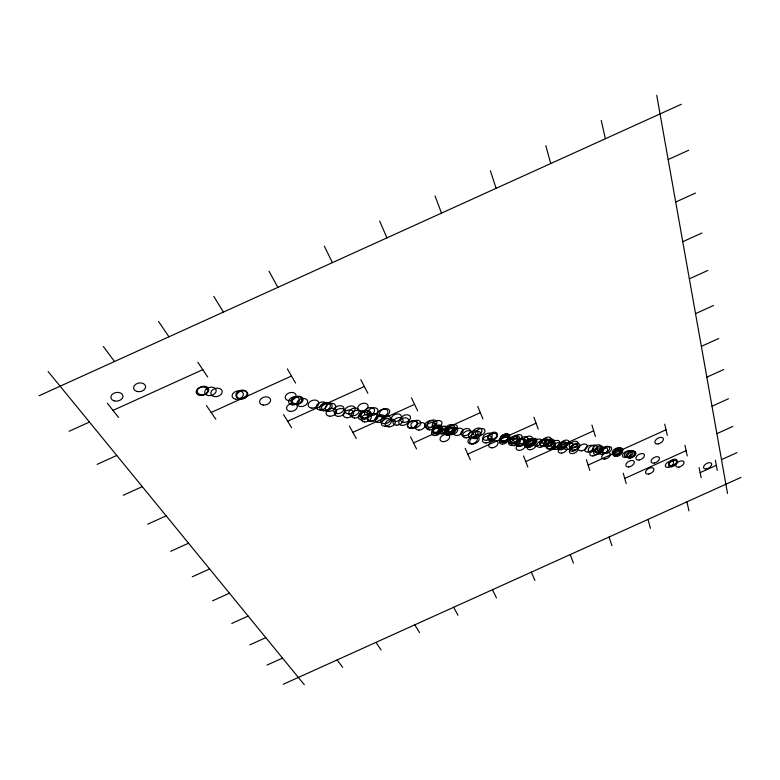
<?xml version="1.0" encoding="UTF-8"?>
<svg xmlns="http://www.w3.org/2000/svg" width="780" height="780" viewBox="0 0 780 780"><rect width="100%" height="100%" fill="white"/><g stroke="black" fill="none" stroke-linecap="round" stroke-linejoin="round"><path stroke-width="1.17" d="M39 395.782L681.291 104.286M113.002 410.397L202.8 369.661M69.069 431.291L89.446 422.048M668.158 159.539L688.652 150.248M211.166 412.454L291.496 376.038M97.081 464.373L116.766 455.452M675.704 202.03L695.497 193.06M123.24 495.271L142.282 486.642M682.763 241.702L701.893 233.025M287.635 421.249L364.338 386.49M147.732 524.179L166.159 515.833M689.354 278.821L707.879 270.436M352.852 432.334L414.57 404.372M170.703 551.304L188.555 543.221M695.545 313.638L713.495 305.516M413.566 442.913L480.344 412.678M192.29 576.8L209.605 568.951M701.366 346.359L718.77 338.481M467.776 454.135L536.075 423.218M212.608 600.805L229.427 593.19M706.836 377.159L723.733 369.515M525.72 461.555L593.678 430.804M231.787 623.444L248.128 616.054M712.004 406.214L728.423 398.785M588.11 465.046L666.023 429.799M249.902 644.836L265.795 637.65M716.879 433.66L732.849 426.436M624.741 478.413L686.088 450.674M267.043 665.077L282.516 658.086M721.5 459.625L737.032 452.605M700.138 472.651L716.332 465.328M283.286 684.265L741 477.399M48.145 371.553L304.288 684.703M107.377 403.231L118.54 417.466M103.331 346.505L114.523 361.51M337.145 659.919L342.693 667.349M206.427 405.551L215.845 419.269M158.535 321.438L168.948 336.804M375.96 642.379L381.108 649.993M197.828 362.193L207.704 377.023M283.569 414.638L291.642 427.772M213.778 296.361L223.402 312.098M414.775 624.838L419.543 632.619M287.323 368.872L295.62 383.097M349.352 426.007L356.314 438.575M269.041 271.274L277.885 287.372M453.619 607.279L457.987 615.245M360.789 379.636L367.838 393.247M410.553 436.858L416.54 448.9M324.344 246.178L332.397 262.626M492.463 589.719L496.45 597.87M411.469 397.868L417.631 410.806M465.192 448.325L470.33 459.869M379.665 221.062L386.938 237.88M531.336 572.159L534.924 580.476M477.75 406.429L482.898 418.86M523.556 455.969L527.855 467.084M435.026 195.936L441.499 213.115M570.209 554.59L573.417 563.082M533.91 417.222L538.219 429.146M490.406 170.791L496.099 188.341M609.102 537.01L611.92 545.688M586.375 459.635L589.836 470.389M591.923 425.032L595.423 436.507M623.259 473.236L626.213 483.541M545.825 145.636L550.719 163.547M648.014 519.422L650.432 528.284M664.736 424.183L667.3 435.357M601.263 120.471L605.368 138.743M686.936 501.833L688.964 510.871M684.947 445.341L687.219 455.959M699.104 467.571L701.152 477.672M715.387 460.21L717.268 470.389M656.731 95.296L727.506 493.447M263.231 405.054A5.655 3.978 -16.7 0 0 270.543 399.438A5.655 3.978 -16.7 0 0 261.514 398.385A5.655 3.978 -16.7 0 0 263.231 405.054M137.153 391.511A6.074 4.348 -10.2 0 0 145.587 386.315A6.074 4.348 -10.2 0 0 136.032 384.072A6.074 4.348 -10.2 0 0 137.153 391.511M338.198 416.403A5.431 3.724 -20.1 0 0 344.965 410.719A5.431 3.724 -20.1 0 0 336.316 410.221A5.431 3.724 -20.1 0 0 338.198 416.403M389.015 426.884A5.265 3.53 -22.2 0 0 395.284 421.122A5.265 3.53 -22.2 0 0 386.851 421.151A5.265 3.53 -22.2 0 0 389.015 426.884M384.94 426.202A5.284 3.549 -22 0 0 391.219 420.43A5.284 3.549 -22 0 0 382.746 420.459A5.284 3.549 -22 0 0 384.94 426.202M364.572 421.97A5.343 3.627 -21.2 0 0 371.299 416.374A5.343 3.627 -21.2 0 0 362.866 415.915A5.343 3.627 -21.2 0 0 364.572 421.97M346.827 417.758A5.401 3.695 -20.5 0 0 353.584 412.103A5.401 3.695 -20.5 0 0 345.004 411.616A5.401 3.695 -20.5 0 0 346.827 417.758M288.707 400.627A5.606 3.949 -17.9 0 0 296.029 395.041A5.606 3.949 -17.9 0 0 287.147 393.968A5.606 3.949 -17.9 0 0 288.707 400.627M485.969 442.942A5.002 3.188 -25.5 0 0 491.761 437.307A5.002 3.188 -25.5 0 0 483.863 437.824A5.002 3.188 -25.5 0 0 485.969 442.942M396.64 425.188A5.265 3.52 -22.5 0 0 402.919 419.435A5.265 3.52 -22.5 0 0 394.524 419.465A5.265 3.52 -22.5 0 0 396.64 425.188M457.08 435.503A5.089 3.305 -24.6 0 0 462.891 429.741A5.089 3.305 -24.6 0 0 454.779 430.258A5.089 3.305 -24.6 0 0 457.08 435.503M381.43 416.812A5.333 3.617 -22 0 0 387.748 410.962A5.333 3.617 -22 0 0 379.197 410.962A5.333 3.617 -22 0 0 381.43 416.812M543.826 446.433A4.885 3.022 -27.2 0 0 549.217 440.778A4.885 3.022 -27.2 0 0 541.525 441.733A4.885 3.022 -27.2 0 0 543.826 446.433M512.119 443.41A4.953 3.12 -26.3 0 0 517.92 437.834A4.953 3.12 -26.3 0 0 510.169 438.35A4.953 3.12 -26.3 0 0 512.119 443.41M466.284 437.843A5.07 3.266 -24.9 0 0 472.095 432.12A5.07 3.266 -24.9 0 0 464.041 432.637A5.07 3.266 -24.9 0 0 466.284 437.843M561.103 449.797A4.836 2.964 -27.6 0 0 566.485 444.21A4.836 2.964 -27.6 0 0 558.909 445.165A4.836 2.964 -27.6 0 0 561.103 449.797M472.095 438.019A5.05 3.256 -25.1 0 0 477.906 432.315A5.05 3.256 -25.1 0 0 469.892 432.832A5.05 3.256 -25.1 0 0 472.095 438.019M639.239 460.005A4.66 2.71 -29.3 0 0 644.251 454.555A4.66 2.71 -29.3 0 0 637.016 455.881A4.66 2.71 -29.3 0 0 639.239 460.005M588.11 452.02A4.787 2.876 -28.3 0 0 593.512 446.511A4.787 2.876 -28.3 0 0 586.092 447.447A4.787 2.876 -28.3 0 0 588.11 452.02M549.783 448.549A4.865 2.993 -27.3 0 0 555.165 442.923A4.865 2.993 -27.3 0 0 547.521 443.878A4.865 2.993 -27.3 0 0 549.783 448.549M706.553 468.858A4.514 2.496 -30.5 0 0 711.575 463.632A4.514 2.496 -30.5 0 0 704.72 464.929A4.514 2.496 -30.5 0 0 706.553 468.858M616.775 456.388A4.719 2.779 -28.9 0 0 622.157 450.976A4.719 2.779 -28.9 0 0 614.923 451.912A4.719 2.779 -28.9 0 0 616.775 456.388M290.043 411.362A5.558 3.871 -18 0 0 297.297 405.834A5.558 3.871 -18 0 0 288.502 404.82A5.558 3.871 -18 0 0 290.043 411.362M471.442 443.927A5.031 3.227 -25 0 0 477.223 438.272A5.031 3.227 -25 0 0 469.248 438.799A5.031 3.227 -25 0 0 471.442 443.927M473.197 443.927A5.021 3.217 -25 0 0 478.978 438.262A5.021 3.217 -25 0 0 471.013 438.789A5.021 3.217 -25 0 0 473.197 443.927M561.639 453.122A4.826 2.945 -27.6 0 0 567.001 447.554A4.826 2.945 -27.6 0 0 559.455 448.51A4.826 2.945 -27.6 0 0 561.639 453.122M530.205 449.738A4.894 3.042 -26.8 0 0 535.977 444.249A4.894 3.042 -26.8 0 0 528.372 444.785A4.894 3.042 -26.8 0 0 530.205 449.738M434.918 435.572A5.138 3.364 -23.8 0 0 441.148 429.975A5.138 3.364 -23.8 0 0 433.056 430.034A5.138 3.364 -23.8 0 0 434.918 435.572M443.372 441.665A5.089 3.305 -24.1 0 0 449.572 436.127A5.089 3.305 -24.1 0 0 441.577 436.205A5.089 3.305 -24.1 0 0 443.372 441.665M519.451 450.401A4.914 3.062 -26.4 0 0 525.213 444.902A4.914 3.062 -26.4 0 0 517.55 445.429A4.914 3.062 -26.4 0 0 519.451 450.401M492.16 447.837A4.972 3.149 -25.6 0 0 497.933 442.25A4.972 3.149 -25.6 0 0 490.094 442.786A4.972 3.149 -25.6 0 0 492.16 447.837M648.804 473.996A4.583 2.613 -29.2 0 0 653.747 468.673A4.583 2.613 -29.2 0 0 646.659 470.008A4.583 2.613 -29.2 0 0 648.804 473.996M628.846 466.937A4.651 2.701 -29 0 0 634.189 461.643A4.651 2.701 -29 0 0 627.091 462.589A4.651 2.701 -29 0 0 628.846 466.937M199.768 395.45A5.869 4.183 -13.5 0 0 207.646 390A5.869 4.183 -13.5 0 0 198.325 388.343A5.869 4.183 -13.5 0 0 199.768 395.45M214.344 396.552A5.821 4.144 -14.2 0 0 222.193 391.131A5.821 4.144 -14.2 0 0 212.999 389.493A5.821 4.144 -14.2 0 0 214.344 396.552M208.289 395.567A5.85 4.163 -13.9 0 0 216.157 390.127A5.85 4.163 -13.9 0 0 206.905 388.479A5.85 4.163 -13.9 0 0 208.289 395.567M311.902 408.115A5.528 3.841 -19 0 0 318.718 402.314A5.528 3.841 -19 0 0 309.835 401.788A5.528 3.841 -19 0 0 311.902 408.115M294.44 404.518A5.577 3.91 -18.2 0 0 301.733 398.97A5.577 3.91 -18.2 0 0 292.919 397.917A5.577 3.91 -18.2 0 0 294.44 404.518M337.174 413.634A5.441 3.744 -20.1 0 0 343.96 407.921A5.441 3.744 -20.1 0 0 335.283 407.423A5.441 3.744 -20.1 0 0 337.174 413.634M325.25 410.699A5.479 3.793 -19.6 0 0 332.056 404.947A5.479 3.793 -19.6 0 0 323.281 404.43A5.479 3.793 -19.6 0 0 325.25 410.699M384.491 423.686A5.294 3.569 -22 0 0 390.78 417.895A5.294 3.569 -22 0 0 382.298 417.924A5.294 3.569 -22 0 0 384.491 423.686M418.938 430.092A5.197 3.442 -23.3 0 0 425.188 424.427A5.197 3.442 -23.3 0 0 416.969 424.466A5.197 3.442 -23.3 0 0 418.938 430.092M410.904 428.317A5.216 3.471 -23 0 0 417.173 422.614A5.216 3.471 -23 0 0 408.886 422.653A5.216 3.471 -23 0 0 410.904 428.317M404.108 422.409A5.255 3.52 -22.9 0 0 410.407 416.647A5.255 3.52 -22.9 0 0 402.031 416.666A5.255 3.52 -22.9 0 0 404.108 422.409M464.441 435.825A5.08 3.286 -24.9 0 0 470.262 430.082A5.08 3.286 -24.9 0 0 462.189 430.599A5.08 3.286 -24.9 0 0 464.441 435.825M503.432 441.07A4.982 3.159 -26.1 0 0 509.242 435.454A4.982 3.159 -26.1 0 0 501.423 435.981A4.982 3.159 -26.1 0 0 503.432 441.07M491.478 439.364A5.011 3.198 -25.7 0 0 497.289 433.709A5.011 3.198 -25.7 0 0 489.392 434.226A5.011 3.198 -25.7 0 0 491.478 439.364M449.748 434.558A5.109 3.334 -24.4 0 0 455.559 428.776A5.109 3.334 -24.4 0 0 447.398 429.293A5.109 3.334 -24.4 0 0 449.748 434.558M503.773 442.338A4.972 3.149 -26.1 0 0 509.564 436.732A4.972 3.149 -26.1 0 0 501.764 437.248A4.972 3.149 -26.1 0 0 503.773 442.338M491.322 440.534A5.011 3.188 -25.7 0 0 497.123 434.889A5.011 3.188 -25.7 0 0 489.235 435.415A5.011 3.188 -25.7 0 0 491.322 440.534M429.556 429.916A5.167 3.413 -23.7 0 0 435.815 424.261A5.167 3.413 -23.7 0 0 427.654 424.3A5.167 3.413 -23.7 0 0 429.556 429.916M615.449 454.486A4.729 2.798 -28.9 0 0 620.841 449.056A4.729 2.798 -28.9 0 0 613.587 449.992A4.729 2.798 -28.9 0 0 615.449 454.486M604.198 452.975A4.758 2.827 -28.7 0 0 609.599 447.515A4.758 2.827 -28.7 0 0 602.267 448.451A4.758 2.827 -28.7 0 0 604.198 452.975M581.675 450.811A4.797 2.905 -28.2 0 0 587.077 445.282A4.797 2.905 -28.2 0 0 579.618 446.219A4.797 2.905 -28.2 0 0 581.675 450.811M602.092 454.291A4.748 2.827 -28.6 0 0 607.483 448.841A4.748 2.827 -28.6 0 0 600.151 449.777A4.748 2.827 -28.6 0 0 602.092 454.291M572.696 451.279A4.817 2.925 -27.9 0 0 578.087 445.731A4.817 2.925 -27.9 0 0 570.58 446.677A4.817 2.925 -27.9 0 0 572.696 451.279M556.179 449.456A4.856 2.974 -27.5 0 0 561.561 443.859A4.856 2.974 -27.5 0 0 553.956 444.805A4.856 2.974 -27.5 0 0 556.179 449.456M606.187 453.307A4.748 2.827 -28.7 0 0 611.588 447.847A4.748 2.827 -28.7 0 0 604.276 448.783A4.748 2.827 -28.7 0 0 606.187 453.307M672.019 465.494A4.583 2.594 -29.9 0 0 677.03 460.161A4.583 2.594 -29.9 0 0 669.991 461.477A4.583 2.594 -29.9 0 0 672.019 465.494M671.853 466.742A4.583 2.594 -29.9 0 0 676.855 461.419A4.583 2.594 -29.9 0 0 669.835 462.735A4.583 2.594 -29.9 0 0 671.853 466.742M625.892 457.45A4.7 2.749 -29.1 0 0 630.903 451.942A4.7 2.749 -29.1 0 0 623.581 453.277A4.7 2.749 -29.1 0 0 625.892 457.45M235.55 399.185A5.753 4.075 -15.3 0 0 243.36 393.812A5.753 4.075 -15.3 0 0 234.332 392.203A5.753 4.075 -15.3 0 0 235.55 399.185M292.11 404.859A5.587 3.91 -18.1 0 0 299.403 399.302A5.587 3.91 -18.1 0 0 290.579 398.258A5.587 3.91 -18.1 0 0 292.11 404.859M323.495 410.758A5.489 3.793 -19.5 0 0 330.301 405.005A5.489 3.793 -19.5 0 0 321.516 404.488A5.489 3.793 -19.5 0 0 323.495 410.758M295.756 404.42A5.577 3.9 -18.3 0 0 303.049 398.863A5.577 3.9 -18.3 0 0 294.245 397.819A5.577 3.9 -18.3 0 0 295.756 404.42M352.19 415.915A5.392 3.695 -20.8 0 0 358.956 410.26A5.392 3.695 -20.8 0 0 350.395 409.763A5.392 3.695 -20.8 0 0 352.19 415.915M448.13 435.24A5.109 3.334 -24.3 0 0 453.94 429.458A5.109 3.334 -24.3 0 0 445.77 429.965A5.109 3.334 -24.3 0 0 448.13 435.24M383.273 416.413A5.324 3.607 -22.1 0 0 389.6 410.563A5.324 3.607 -22.1 0 0 381.059 410.563A5.324 3.607 -22.1 0 0 383.273 416.413M435.61 427.996A5.167 3.403 -24 0 0 441.88 422.341A5.167 3.403 -24 0 0 433.748 422.38A5.167 3.403 -24 0 0 435.61 427.996M361.228 411.099A5.401 3.695 -21.2 0 0 368.014 405.424A5.401 3.695 -21.2 0 0 359.482 404.918A5.401 3.695 -21.2 0 0 361.228 411.099M526.51 443.147A4.933 3.081 -26.8 0 0 532.311 437.609A4.933 3.081 -26.8 0 0 524.648 438.126A4.933 3.081 -26.8 0 0 526.51 443.147M451.396 431.896A5.119 3.344 -24.5 0 0 457.226 426.094A5.119 3.344 -24.5 0 0 449.046 426.601A5.119 3.344 -24.5 0 0 451.396 431.896M503.89 441.031A4.982 3.159 -26.1 0 0 509.691 435.425A4.982 3.159 -26.1 0 0 501.881 435.942A4.982 3.159 -26.1 0 0 503.89 441.031M448.607 431.983A5.128 3.354 -24.4 0 0 454.438 426.173A5.128 3.354 -24.4 0 0 446.248 426.68A5.128 3.354 -24.4 0 0 448.607 431.983M546.975 446.823A4.875 3.013 -27.3 0 0 552.367 441.178A4.875 3.013 -27.3 0 0 544.684 442.133A4.875 3.013 -27.3 0 0 546.975 446.823M616.102 456.173A4.719 2.788 -28.9 0 0 621.494 450.762A4.719 2.788 -28.9 0 0 614.25 451.698A4.719 2.788 -28.9 0 0 616.102 456.173M595.618 451.503A4.777 2.866 -28.5 0 0 601.019 446.014A4.777 2.866 -28.5 0 0 593.639 446.95A4.777 2.866 -28.5 0 0 595.618 451.503M536.357 445.965A4.904 3.042 -27 0 0 541.749 440.29A4.904 3.042 -27 0 0 534.008 441.246A4.904 3.042 -27 0 0 536.357 445.965M597.831 452.741A4.768 2.847 -28.5 0 0 603.223 447.262A4.768 2.847 -28.5 0 0 595.861 448.198A4.768 2.847 -28.5 0 0 597.831 452.741M591.572 451.786A4.777 2.866 -28.4 0 0 596.973 446.287A4.777 2.866 -28.4 0 0 589.573 447.223A4.777 2.866 -28.4 0 0 591.572 451.786M567.401 449.524A4.836 2.945 -27.8 0 0 572.793 443.956A4.836 2.945 -27.8 0 0 565.246 444.902A4.836 2.945 -27.8 0 0 567.401 449.524M530.088 445.945A4.914 3.062 -26.8 0 0 535.48 440.261A4.914 3.062 -26.8 0 0 527.699 441.217A4.914 3.062 -26.8 0 0 530.088 445.945M654.303 463.066A4.622 2.652 -29.6 0 0 659.305 457.675A4.622 2.652 -29.6 0 0 652.168 459.001A4.622 2.652 -29.6 0 0 654.303 463.066M114.124 400.861A6.103 4.329 -9.3 0 0 122.967 396.074A6.103 4.329 -9.3 0 0 113.617 393.364A6.103 4.329 -9.3 0 0 114.124 400.861M329.784 416.218A5.45 3.744 -19.8 0 0 336.56 410.504A5.45 3.744 -19.8 0 0 327.844 410.017A5.45 3.744 -19.8 0 0 329.784 416.218M239.606 398.463A5.743 4.075 -15.5 0 0 246.977 392.769A5.743 4.075 -15.5 0 0 237.724 391.667A5.743 4.075 -15.5 0 0 239.606 398.463M348.387 413.839A5.411 3.715 -20.6 0 0 355.173 408.154A5.411 3.715 -20.6 0 0 346.573 407.657A5.411 3.715 -20.6 0 0 348.387 413.839M414.414 427.859A5.216 3.461 -23.2 0 0 420.683 422.165A5.216 3.461 -23.2 0 0 412.415 422.194A5.216 3.461 -23.2 0 0 414.414 427.859M436.078 432.412A5.148 3.383 -23.9 0 0 442.319 426.796A5.148 3.383 -23.9 0 0 434.216 426.845A5.148 3.383 -23.9 0 0 436.078 432.412M446.394 434.343A5.119 3.344 -24.3 0 0 452.215 428.552A5.119 3.344 -24.3 0 0 444.025 429.068A5.119 3.344 -24.3 0 0 446.394 434.343M402.334 425.422A5.245 3.51 -22.7 0 0 408.623 419.679A5.245 3.51 -22.7 0 0 400.257 419.708A5.245 3.51 -22.7 0 0 402.334 425.422M441.344 433.67A5.128 3.354 -24.1 0 0 447.584 428.074A5.128 3.354 -24.1 0 0 439.53 428.123A5.128 3.354 -24.1 0 0 441.344 433.67M448.052 434.879A5.119 3.334 -24.3 0 0 453.872 429.098A5.119 3.334 -24.3 0 0 445.692 429.614A5.119 3.334 -24.3 0 0 448.052 434.879M441.948 433.787A5.128 3.354 -24.1 0 0 448.188 428.191A5.128 3.354 -24.1 0 0 440.135 428.24A5.128 3.354 -24.1 0 0 441.948 433.787M520.299 446.121A4.933 3.081 -26.5 0 0 526.091 440.583A4.933 3.081 -26.5 0 0 518.408 441.11A4.933 3.081 -26.5 0 0 520.299 446.121M528.011 447.262A4.914 3.062 -26.7 0 0 533.793 441.743A4.914 3.062 -26.7 0 0 526.168 442.27A4.914 3.062 -26.7 0 0 528.011 447.262M502.661 444.132A4.972 3.139 -26 0 0 508.453 438.535A4.972 3.139 -26 0 0 500.662 439.062A4.972 3.139 -26 0 0 502.661 444.132M514.42 445.682A4.943 3.101 -26.4 0 0 520.211 440.125A4.943 3.101 -26.4 0 0 512.489 440.651A4.943 3.101 -26.4 0 0 514.42 445.682M518.934 446.15A4.933 3.091 -26.5 0 0 524.725 440.602A4.933 3.091 -26.5 0 0 517.033 441.129A4.933 3.091 -26.5 0 0 518.934 446.15M528.226 447.544A4.904 3.052 -26.7 0 0 534.008 442.036A4.904 3.052 -26.7 0 0 526.383 442.562A4.904 3.052 -26.7 0 0 528.226 447.544M512.031 445.507A4.943 3.11 -26.3 0 0 517.813 439.94A4.943 3.11 -26.3 0 0 510.081 440.466A4.943 3.11 -26.3 0 0 512.031 445.507M593.024 455.93A4.758 2.847 -28.3 0 0 598.406 450.469A4.758 2.847 -28.3 0 0 591.035 451.415A4.758 2.847 -28.3 0 0 593.024 455.93M604.87 459.069A4.729 2.798 -28.6 0 0 610.233 453.648A4.729 2.798 -28.6 0 0 602.95 454.594A4.729 2.798 -28.6 0 0 604.87 459.069M572.705 453.599A4.807 2.905 -27.9 0 0 578.087 448.071A4.807 2.905 -27.9 0 0 570.599 449.017A4.807 2.905 -27.9 0 0 572.705 453.599M240.386 399.145A5.743 4.066 -15.5 0 0 247.757 393.452A5.743 4.066 -15.5 0 0 238.514 392.36A5.743 4.066 -15.5 0 0 240.386 399.145M200.86 394.7A5.869 4.192 -13.5 0 0 208.738 389.249A5.869 4.192 -13.5 0 0 199.417 387.592A5.869 4.192 -13.5 0 0 200.86 394.7M300.349 406.555A5.558 3.881 -18.5 0 0 307.622 401.027A5.558 3.881 -18.5 0 0 298.867 399.984A5.558 3.881 -18.5 0 0 300.349 406.555M361.725 419.923A5.362 3.647 -21.1 0 0 368.472 414.316A5.362 3.647 -21.1 0 0 359.999 413.839A5.362 3.647 -21.1 0 0 361.725 419.923M319.966 409.968A5.499 3.812 -19.4 0 0 326.781 404.206A5.499 3.812 -19.4 0 0 317.967 403.679A5.499 3.812 -19.4 0 0 319.966 409.968M371.67 421.327A5.333 3.607 -21.5 0 0 377.969 415.486A5.333 3.607 -21.5 0 0 369.389 415.506A5.333 3.607 -21.5 0 0 371.67 421.327M370.773 421.258A5.333 3.617 -21.5 0 0 377.072 415.418A5.333 3.617 -21.5 0 0 368.482 415.428A5.333 3.617 -21.5 0 0 370.773 421.258M328.868 411.333A5.47 3.783 -19.8 0 0 335.663 405.59A5.47 3.783 -19.8 0 0 326.918 405.083A5.47 3.783 -19.8 0 0 328.868 411.333M436.41 433.973A5.138 3.373 -23.9 0 0 442.64 428.366A5.138 3.373 -23.9 0 0 434.558 428.425A5.138 3.373 -23.9 0 0 436.41 433.973M378.651 422.487A5.314 3.588 -21.8 0 0 384.95 416.676A5.314 3.588 -21.8 0 0 376.418 416.695A5.314 3.588 -21.8 0 0 378.651 422.487M394.933 421.59A5.284 3.549 -22.5 0 0 401.242 415.808A5.284 3.549 -22.5 0 0 392.808 415.828A5.284 3.549 -22.5 0 0 394.933 421.59M428.24 428.142A5.187 3.422 -23.7 0 0 434.509 422.477A5.187 3.422 -23.7 0 0 426.328 422.516A5.187 3.422 -23.7 0 0 428.24 428.142M367.741 415.369A5.362 3.656 -21.4 0 0 374.507 409.734A5.362 3.656 -21.4 0 0 366.054 409.247A5.362 3.656 -21.4 0 0 367.741 415.369M371.465 415.555A5.353 3.647 -21.6 0 0 377.793 409.675A5.353 3.647 -21.6 0 0 369.174 409.675A5.353 3.647 -21.6 0 0 371.465 415.555M554.258 447.252A4.865 2.993 -27.5 0 0 559.65 441.626A4.865 2.993 -27.5 0 0 552.025 442.572A4.865 2.993 -27.5 0 0 554.258 447.252M522.073 443.781A4.933 3.091 -26.6 0 0 527.865 438.233A4.933 3.091 -26.6 0 0 520.182 438.75A4.933 3.091 -26.6 0 0 522.073 443.781M513.523 442.748A4.953 3.12 -26.4 0 0 519.324 437.171A4.953 3.12 -26.4 0 0 511.583 437.687A4.953 3.12 -26.4 0 0 513.523 442.748M527.797 445.575A4.914 3.071 -26.8 0 0 533.578 440.047A4.914 3.071 -26.8 0 0 525.944 440.573A4.914 3.071 -26.8 0 0 527.797 445.575M511.817 443.732A4.953 3.12 -26.3 0 0 517.618 438.155A4.953 3.12 -26.3 0 0 509.867 438.672A4.953 3.12 -26.3 0 0 511.817 443.732M502.934 442.562A4.972 3.149 -26.1 0 0 508.726 436.956A4.972 3.149 -26.1 0 0 500.926 437.473A4.972 3.149 -26.1 0 0 502.934 442.562M486.31 440.3A5.021 3.208 -25.6 0 0 492.112 434.645A5.021 3.208 -25.6 0 0 484.195 435.162A5.021 3.208 -25.6 0 0 486.31 440.3M474.981 438.643A5.05 3.247 -25.2 0 0 480.782 432.949A5.05 3.247 -25.2 0 0 472.797 433.465A5.05 3.247 -25.2 0 0 474.981 438.643M451.717 434.665A5.109 3.325 -24.5 0 0 457.529 428.883A5.109 3.325 -24.5 0 0 449.377 429.4A5.109 3.325 -24.5 0 0 451.717 434.665M561.22 448.675A4.846 2.964 -27.7 0 0 566.611 443.079A4.846 2.964 -27.7 0 0 559.026 444.025A4.846 2.964 -27.7 0 0 561.22 448.675M629.421 457.645A4.69 2.74 -29.2 0 0 634.433 452.147A4.69 2.74 -29.2 0 0 627.13 453.482A4.69 2.74 -29.2 0 0 629.421 457.645M630.454 457.597A4.69 2.74 -29.2 0 0 635.456 452.098A4.69 2.74 -29.2 0 0 628.173 453.433A4.69 2.74 -29.2 0 0 630.454 457.597M574.285 450.031A4.817 2.925 -28 0 0 579.676 444.473A4.817 2.925 -28 0 0 572.179 445.419A4.817 2.925 -28 0 0 574.285 450.031M540.423 447.32A4.885 3.022 -27.1 0 0 545.805 441.675A4.885 3.022 -27.1 0 0 538.102 442.621A4.885 3.022 -27.1 0 0 540.423 447.32M550.007 449.221A4.865 2.993 -27.3 0 0 555.389 443.606A4.865 2.993 -27.3 0 0 547.745 444.561A4.865 2.993 -27.3 0 0 550.007 449.221M596.807 454.613A4.758 2.847 -28.5 0 0 602.189 449.144A4.758 2.847 -28.5 0 0 594.838 450.079A4.758 2.847 -28.5 0 0 596.807 454.613M678.892 467.103A4.573 2.574 -30 0 0 683.894 461.799A4.573 2.574 -30 0 0 676.904 463.115A4.573 2.574 -30 0 0 678.892 467.103M668.518 467.308A4.583 2.594 -29.8 0 0 673.51 461.984A4.583 2.594 -29.8 0 0 666.471 463.3A4.583 2.594 -29.8 0 0 668.518 467.308M630.659 457.909A4.69 2.74 -29.2 0 0 635.661 452.41A4.69 2.74 -29.2 0 0 628.368 453.745A4.69 2.74 -29.2 0 0 630.659 457.909M617.263 454.974A4.719 2.788 -29 0 0 622.664 449.563A4.719 2.788 -29 0 0 615.42 450.499A4.719 2.788 -29 0 0 617.263 454.974M354.607 418.09A5.382 3.676 -20.8 0 0 361.354 412.454A5.382 3.676 -20.8 0 0 352.833 411.976A5.382 3.676 -20.8 0 0 354.607 418.09M364.397 418.499A5.362 3.647 -21.3 0 0 371.153 412.883A5.362 3.647 -21.3 0 0 362.69 412.406A5.362 3.647 -21.3 0 0 364.397 418.499M411.128 428.152A5.216 3.471 -23 0 0 417.388 422.448A5.216 3.471 -23 0 0 409.11 422.487A5.216 3.471 -23 0 0 411.128 428.152M363.022 418.197A5.362 3.647 -21.2 0 0 369.769 412.571A5.362 3.647 -21.2 0 0 361.306 412.094A5.362 3.647 -21.2 0 0 363.022 418.197M435.659 433.3A5.148 3.373 -23.9 0 0 441.899 427.684A5.148 3.373 -23.9 0 0 433.797 427.732A5.148 3.373 -23.9 0 0 435.659 433.3M430.589 427.45A5.177 3.422 -23.8 0 0 436.858 421.785A5.177 3.422 -23.8 0 0 428.688 421.824A5.177 3.422 -23.8 0 0 430.589 427.45M476.034 435.289A5.06 3.256 -25.3 0 0 481.855 429.565A5.06 3.256 -25.3 0 0 473.85 430.072A5.06 3.256 -25.3 0 0 476.034 435.289M479.056 435.718A5.05 3.247 -25.4 0 0 484.877 430.014A5.05 3.247 -25.4 0 0 476.892 430.521A5.05 3.247 -25.4 0 0 479.056 435.718M545.6 444.025A4.894 3.032 -27.3 0 0 551.011 438.36A4.894 3.032 -27.3 0 0 543.309 439.306A4.894 3.032 -27.3 0 0 545.6 444.025M516.175 441.665A4.953 3.12 -26.5 0 0 521.976 436.088A4.953 3.12 -26.5 0 0 514.244 436.605A4.953 3.12 -26.5 0 0 516.175 441.665M548.769 446.043A4.875 3.013 -27.4 0 0 554.17 440.398A4.875 3.013 -27.4 0 0 546.497 441.353A4.875 3.013 -27.4 0 0 548.769 446.043M543.114 445.76A4.894 3.032 -27.2 0 0 548.506 440.105A4.894 3.032 -27.2 0 0 540.803 441.051A4.894 3.032 -27.2 0 0 543.114 445.76M563.608 446.95A4.846 2.964 -27.8 0 0 569.01 441.344A4.846 2.964 -27.8 0 0 561.425 442.289A4.846 2.964 -27.8 0 0 563.608 446.95M531.385 445.292A4.914 3.062 -26.9 0 0 536.776 439.598A4.914 3.062 -26.9 0 0 529.006 440.554A4.914 3.062 -26.9 0 0 531.385 445.292M547.277 446.199A4.885 3.013 -27.3 0 0 552.679 440.554A4.885 3.013 -27.3 0 0 544.996 441.509A4.885 3.013 -27.3 0 0 547.277 446.199M572.627 448.061A4.826 2.935 -28 0 0 578.029 442.494A4.826 2.935 -28 0 0 570.502 443.43A4.826 2.935 -28 0 0 572.627 448.061M627.783 457.051A4.7 2.749 -29.1 0 0 632.794 451.542A4.7 2.749 -29.1 0 0 625.482 452.878A4.7 2.749 -29.1 0 0 627.783 457.051M617.097 454.418A4.729 2.788 -29 0 0 622.499 448.997A4.729 2.788 -29 0 0 615.245 449.933A4.729 2.788 -29 0 0 617.097 454.418M658.154 443.937A4.709 2.74 -30.1 0 0 663.254 438.389A4.709 2.74 -30.1 0 0 656 439.706A4.709 2.74 -30.1 0 0 658.154 443.937"/></g></svg>
